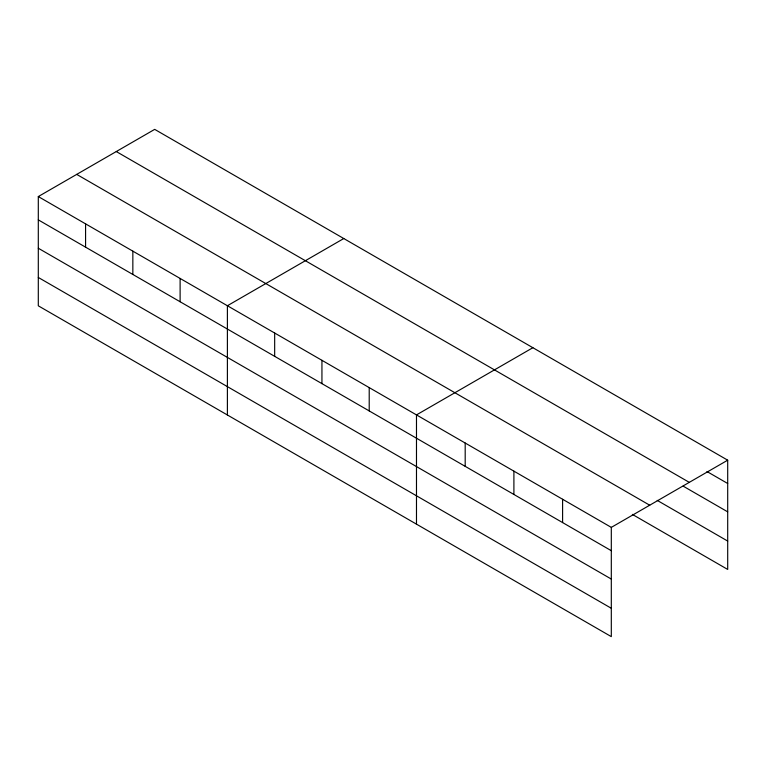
<?xml version="1.0" encoding="UTF-8"?>
<svg xmlns="http://www.w3.org/2000/svg" width="766" height="766" viewBox="0 0 766 766"><rect width="100%" height="100%" fill="white"/><g stroke="black" fill="none" stroke-linecap="round" stroke-linejoin="round"><path stroke-width="1.15" d="M38.3 196.565L611.306 527.381L611.306 636.632L38.3 305.816L38.3 196.565L154.694 129.368L727.7 460.184L727.7 569.435L632.362 514.398M343.781 238.532L227.397 305.739L227.397 414.981M532.877 347.707L416.484 414.904L416.484 524.155M611.306 527.381L727.7 460.184M706.97 471.53L727.7 483.499M116.279 151.544L689.295 482.36M683.138 486.132L727.7 511.851M657.228 500.39L727.7 541.074M76.705 174.389L649.721 505.215M38.3 219.871L611.306 550.697M38.3 248.232L611.306 579.058M38.3 277.455L611.306 608.271M562.598 499.269L562.598 522.575M513.9 471.147L513.9 494.453M465.192 443.026L465.192 466.331M369.212 387.615L369.212 410.921M321.94 360.317L321.94 383.632M274.668 333.028L274.668 356.334M180.115 278.441L180.115 301.747M132.844 251.152L132.844 274.458M85.572 223.854L85.572 247.159"/></g></svg>
